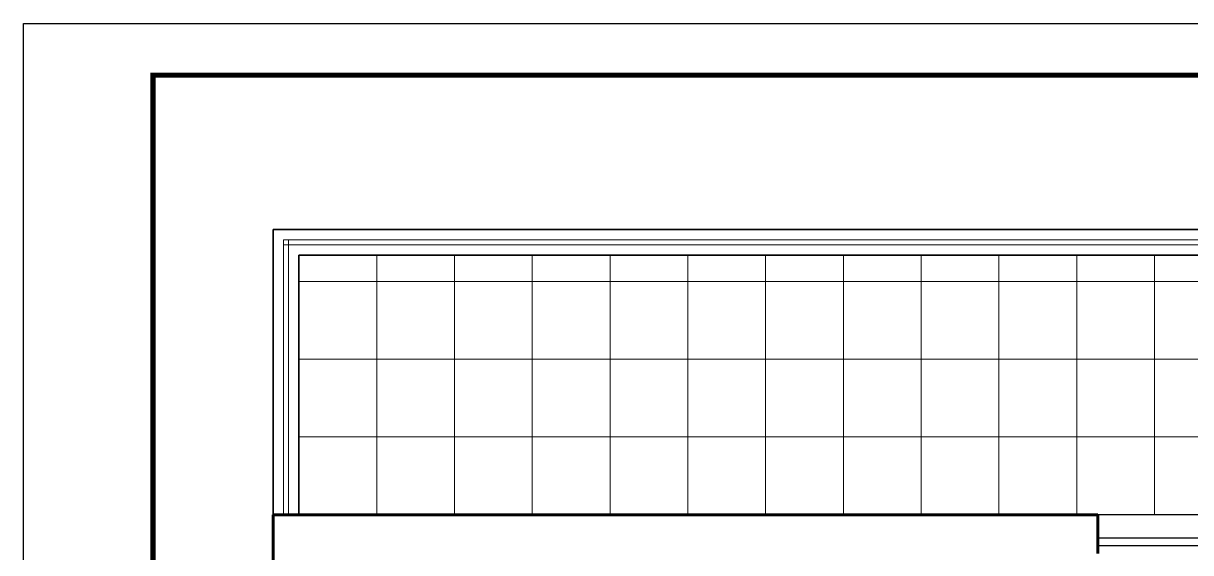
# Model space of a CAD drawing. Header units: millimetres. Extents: x 1127 to 14330, y -137 to 7568.
# Drawn here: x 10218.8 to 10443.9, y 3398.8 to 3501 of the extents above; entities that cross this region are included whole.
import ezdxf

# ---------------------------------------------------------------- set-up
doc = ezdxf.new("R2010")
doc.units = ezdxf.units.MM
doc.header["$LTSCALE"] = 0.01
for name, color, linetype, lineweight in [('0.05', 8, 'Continuous', 5), ('0.13', 6, 'Continuous', 13), ('0.20', 7, 'Continuous', 20), ('0.35', 150, 'Continuous', 35), ('0.60', 4, 'Continuous', 60)]:
    doc.layers.add(name, color=color, linetype=linetype, lineweight=lineweight)

msp = doc.modelspace()

# ---------------------------------------------------------------- hatches: boundary and pattern name
at = {"layer": '0.05'}
h = msp.add_hatch(dxfattribs=at)
h.set_pattern_fill('_USER,_O', color=256, scale=15, double=1, pattern_type=0)
h.set_pattern_definition([(360, (10271.963, 3406.176), (4e-15, 15), []), (90, (10271.963, 3406.176), (-15, 5e-15), [])])
h.paths.add_polyline_path([(10271.963, 3456.232), (10271.963, 3406.176), (10426.023, 3406.176), (10526.023, 3406.176), (10672.463, 3406.176), (10672.463, 3456.232)])

# ---------------------------------------------------------------- linework, layer by layer
for p, q in [((10218.81, 2906.985), (10218.81, 3500.985)), ((10218.81, 3500.985), (11059.81, 3500.985))]:
    msp.add_line(p, q)
at = {"color": 7, "lineweight": 30}
for p, q in [((10426.023, 3401.676), (10451.023, 3401.676)), ((10426.023, 3401.676), (10451.023, 3401.676)), ((10451.023, 3400.176), (10426.023, 3400.176)), ((10451.023, 3400.176), (10426.023, 3400.176))]:
    msp.add_line(p, q, dxfattribs=at)
at = {"const_width": 1}
msp.add_lwpolyline([(10243.81, 2916.985), (10243.81, 3490.985), (11049.81, 3490.985), (11049.81, 2916.985)], close=True, dxfattribs=at)
at = {"layer": '0.13'}
msp.add_line((10526.023, 3406.176), (10426.023, 3406.176), dxfattribs=at)
msp.add_line((10526.023, 3406.176), (10426.023, 3406.176), dxfattribs=at)
at = {"layer": '0.20'}
for p, q in [((10268.963, 3406.176), (10268.963, 3459.232)), ((10672.463, 3459.232), (10268.963, 3459.232)), ((10268.963, 3406.176), (10268.963, 3459.232)), ((10672.463, 3459.232), (10268.963, 3459.232)), ((10672.463, 3458.232), (10268.963, 3458.232)), ((10672.463, 3458.232), (10268.963, 3458.232)), ((10269.963, 3406.176), (10269.963, 3459.232)), ((10269.963, 3406.176), (10269.963, 3459.232))]:
    msp.add_line(p, q, dxfattribs=at)
at = {"layer": '0.35'}
for p, q in [((10266.963, 3406.176), (10266.963, 3461.232)), ((10672.463, 3461.232), (10266.963, 3461.232)), ((10266.963, 3406.176), (10266.963, 3461.232)), ((10672.463, 3461.232), (10266.963, 3461.232)), ((10271.963, 3406.176), (10271.963, 3456.232)), ((10672.463, 3456.232), (10271.963, 3456.232)), ((10271.963, 3406.176), (10271.963, 3456.232)), ((10672.463, 3456.232), (10271.963, 3456.232))]:
    msp.add_line(p, q, dxfattribs=at)
at = {"layer": '0.60'}
for p, q in [((10266.963, 3406.176), (10266.963, 3368.301)), ((10426.023, 3406.176), (10266.963, 3406.176)), ((10266.963, 3406.176), (10266.963, 3368.301)), ((10426.023, 3406.176), (10266.963, 3406.176)), ((10426.023, 3398.676), (10426.023, 3406.176)), ((10426.023, 3398.676), (10426.023, 3406.176))]:
    msp.add_line(p, q, dxfattribs=at)

doc.saveas('drawing.dxf')
